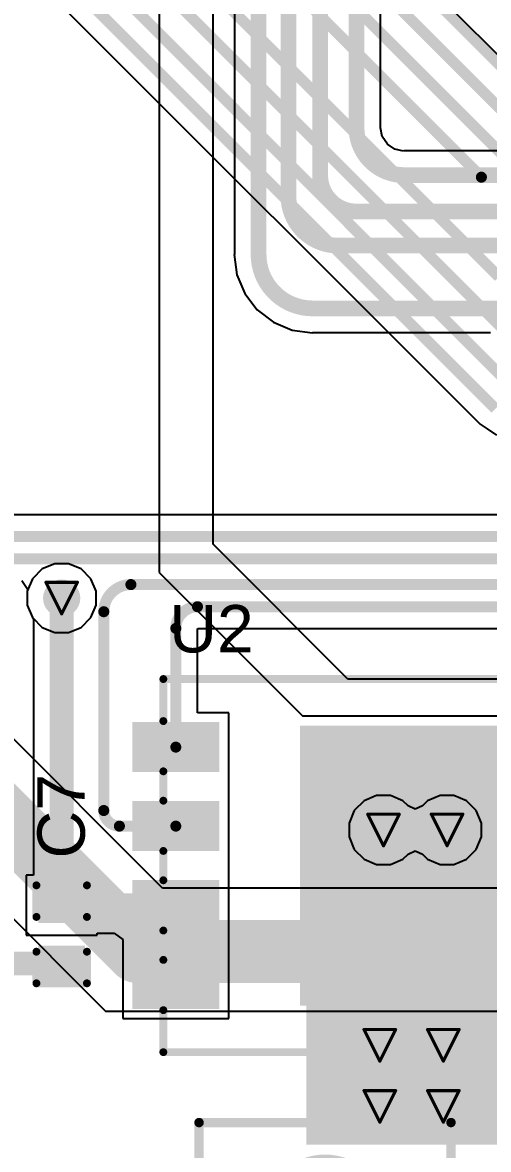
# Model space of a CAD drawing. Header units: inches. Extents: x 0 to 5359, y 0 to 5098.
# Drawn here: x 35.65 to 43.14, y 41.34 to 59.46 of the extents above; entities that cross this region are included whole.
import ezdxf

# ---------------------------------------------------------------- set-up
doc = ezdxf.new("R2010")
doc.units = ezdxf.units.IN
for name, color, linetype in [('Bottom Layer', 5, 'Continuous'), ('Drill Drawing', 1, 'Continuous'), ('Layer 1', 16, 'Continuous'), ('Layer 2', 76, 'Continuous'), ('Top Layer', 1, 'Continuous'), ('Top Overlay', 2, 'Continuous'), ('Top Paste', 8, 'Continuous'), ('Top Solder', 216, 'Continuous'), ('Via Holes', 16, 'Continuous')]:
    doc.layers.add(name, color=color, linetype=linetype)
doc.styles.add('Arial', font='', dxfattribs={"height": 0.2})
doc.styles.get('Arial').set_extended_font_data('Arial')

# ---------------------------------------------------------------- blocks, each defined once
blk = doc.blocks.new('WSON_8_EP_6_8__39')
at = {"layer": 'Top Layer'}
for points in [[(-3.2, 2.205), (-3.2, 1.605), (-4.4, 1.605), (-4.4, 2.205)], [(4.4, 2.205), (4.4, 1.605), (3.2, 1.605), (3.2, 2.205)], [(-1.7, 2.15), (1.7, 2.15), (1.7, -2.15), (-1.7, -2.15)], [(-3.2, 0.935), (-3.2, 0.335), (-4.4, 0.335), (-4.4, 0.935)], [(4.4, 0.935), (4.4, 0.335), (3.2, 0.335), (3.2, 0.935)], [(-3.2, -0.335), (-3.2, -0.935), (-4.4, -0.935), (-4.4, -0.335)], [(4.4, -0.335), (4.4, -0.935), (3.2, -0.935), (3.2, -0.335)], [(-3.2, -1.605), (-3.2, -2.205), (-4.4, -2.205), (-4.4, -1.605)], [(4.4, -1.605), (4.4, -2.205), (3.2, -2.205), (3.2, -1.605)]]:
    blk.add_hatch(color=1, dxfattribs=at).paths.add_polyline_path(points)
at = {"layer": 'Top Paste'}
for points in [[(-3.2, 2.205), (-3.2, 1.605), (-4.4, 1.605), (-4.4, 2.205)], [(4.4, 2.205), (4.4, 1.605), (3.2, 1.605), (3.2, 2.205)], [(-1.7, 2.15), (1.7, 2.15), (1.7, -2.15), (-1.7, -2.15)], [(-3.2, 0.935), (-3.2, 0.335), (-4.4, 0.335), (-4.4, 0.935)], [(4.4, 0.935), (4.4, 0.335), (3.2, 0.335), (3.2, 0.935)], [(-3.2, -0.335), (-3.2, -0.935), (-4.4, -0.935), (-4.4, -0.335)], [(4.4, -0.335), (4.4, -0.935), (3.2, -0.935), (3.2, -0.335)], [(-3.2, -1.605), (-3.2, -2.205), (-4.4, -2.205), (-4.4, -1.605)], [(4.4, -1.605), (4.4, -2.205), (3.2, -2.205), (3.2, -1.605)]]:
    blk.add_hatch(color=8, dxfattribs=at).paths.add_polyline_path(points)
at = {"layer": 'Top Solder'}
for points in [[(-3.098, 2.307), (-3.098, 1.503), (-4.502, 1.503), (-4.502, 2.307)], [(-1.801, 2.251), (1.802, 2.251), (1.802, -2.252), (-1.801, -2.252)], [(4.502, 2.307), (4.502, 1.503), (3.098, 1.503), (3.098, 2.307)], [(-3.098, 1.037), (-3.098, 0.233), (-4.501, 0.233), (-4.501, 1.037)], [(4.502, 1.037), (4.502, 0.233), (3.098, 0.233), (3.098, 1.037)], [(-3.098, -0.233), (-3.098, -1.037), (-4.501, -1.037), (-4.501, -0.233)], [(4.502, -0.233), (4.502, -1.037), (3.098, -1.037), (3.098, -0.233)], [(-3.098, -1.503), (-3.098, -2.307), (-4.502, -2.307), (-4.502, -1.503)], [(4.502, -1.503), (4.502, -2.307), (3.098, -2.307), (3.098, -1.503)]]:
    blk.add_hatch(color=216, dxfattribs=at).paths.add_polyline_path(points)
at = {"layer": 'Top Overlay'}
for points in [[(-4, 3, 0.127, 0.127, 0), (-4, 2.324, 0.127, 0.127, 0)], [(4, 3, 0.127, 0.127, 0), (-4, 3, 0.127, 0.127, 0)], [(4, 3, 0.127, 0.127, 0), (4, 2.324, 0.127, 0.127, 0)], [(-4.724, 2.083, 0.127, 0.127, 0), (-4.724, 1.829, 0.127, 0.127, 0)], [(-4.597, 1.956, 0.127, 0.127, 0), (-4.724, 2.083, 0.127, 0.127, 0)], [(-4.597, 1.956, 0.127, 0.127, 0), (-4.724, 1.829, 0.127, 0.127, 0)], [(-4, 1.516, 0.127, 0.127, 0), (-4, 1.044, 0.127, 0.127, 0)], [(4, 1.044, 0.127, 0.127, 0), (4, 1.516, 0.127, 0.127, 0)], [(-4, 0.236, 0.127, 0.127, 0), (-4, -0.236, 0.127, 0.127, 0)], [(4, 0.236, 0.127, 0.127, 0), (4, -0.236, 0.127, 0.127, 0)], [(-4, -1.044, 0.127, 0.127, 0), (-4, -1.516, 0.127, 0.127, 0)], [(4, -1.044, 0.127, 0.127, 0), (4, -1.516, 0.127, 0.127, 0)], [(-4, -2.324, 0.127, 0.127, 0), (-4, -3, 0.127, 0.127, 0)], [(4, -2.324, 0.127, 0.127, 0), (4, -3, 0.127, 0.127, 0)], [(-3.863, -3, 0.127, 0.127, 0), (-4, -3, 0.127, 0.127, 0)], [(4, -3, 0.127, 0.127, 0), (-3.863, -3, 0.127, 0.127, 0)]]:
    blk.add_lwpolyline(points, format="xyseb", dxfattribs=at)
for points in [[(-4.031, 3, 0.0635, 0.0635, 1), (-3.968, 3, 0.0635, 0.0635, 1)], [(-4.031, 3, 0.0635, 0.0635, 1), (-3.968, 3, 0.0635, 0.0635, 1)], [(3.969, 3, 0.0635, 0.0635, 1), (4.032, 3, 0.0635, 0.0635, 1)], [(3.969, 3, 0.0635, 0.0635, 1), (4.032, 3, 0.0635, 0.0635, 1)], [(-4.031, 2.324, 0.0635, 0.0635, 1), (-3.968, 2.324, 0.0635, 0.0635, 1)], [(3.969, 2.324, 0.0635, 0.0635, 1), (4.032, 2.324, 0.0635, 0.0635, 1)], [(-4.756, 2.083, 0.0635, 0.0635, 1), (-4.693, 2.083, 0.0635, 0.0635, 1)], [(-4.756, 2.083, 0.0635, 0.0635, 1), (-4.693, 2.083, 0.0635, 0.0635, 1)], [(-4.629, 1.956, 0.0635, 0.0635, 1), (-4.566, 1.956, 0.0635, 0.0635, 1)], [(-4.629, 1.956, 0.0635, 0.0635, 1), (-4.566, 1.956, 0.0635, 0.0635, 1)], [(-4.756, 1.829, 0.0635, 0.0635, 1), (-4.693, 1.829, 0.0635, 0.0635, 1)], [(-4.756, 1.829, 0.0635, 0.0635, 1), (-4.693, 1.829, 0.0635, 0.0635, 1)], [(-4.031, 1.516, 0.0635, 0.0635, 1), (-3.968, 1.516, 0.0635, 0.0635, 1)], [(3.969, 1.516, 0.0635, 0.0635, 1), (4.032, 1.516, 0.0635, 0.0635, 1)], [(-4.031, 1.044, 0.0635, 0.0635, 1), (-3.968, 1.044, 0.0635, 0.0635, 1)], [(3.969, 1.044, 0.0635, 0.0635, 1), (4.032, 1.044, 0.0635, 0.0635, 1)], [(-4.031, 0.236, 0.0635, 0.0635, 1), (-3.968, 0.236, 0.0635, 0.0635, 1)], [(3.969, 0.236, 0.0635, 0.0635, 1), (4.032, 0.236, 0.0635, 0.0635, 1)], [(-4.031, -0.236, 0.0635, 0.0635, 1), (-3.968, -0.236, 0.0635, 0.0635, 1)], [(3.969, -0.236, 0.0635, 0.0635, 1), (4.032, -0.236, 0.0635, 0.0635, 1)], [(-4.031, -1.044, 0.0635, 0.0635, 1), (-3.968, -1.044, 0.0635, 0.0635, 1)], [(3.969, -1.044, 0.0635, 0.0635, 1), (4.032, -1.044, 0.0635, 0.0635, 1)], [(-4.031, -1.516, 0.0635, 0.0635, 1), (-3.968, -1.516, 0.0635, 0.0635, 1)], [(3.969, -1.516, 0.0635, 0.0635, 1), (4.032, -1.516, 0.0635, 0.0635, 1)], [(-4.031, -2.324, 0.0635, 0.0635, 1), (-3.968, -2.324, 0.0635, 0.0635, 1)], [(3.969, -2.324, 0.0635, 0.0635, 1), (4.032, -2.324, 0.0635, 0.0635, 1)], [(-4.031, -3, 0.0635, 0.0635, 1), (-3.968, -3, 0.0635, 0.0635, 1)], [(-4.031, -3, 0.0635, 0.0635, 1), (-3.968, -3, 0.0635, 0.0635, 1)], [(-3.894, -3, 0.0635, 0.0635, 1), (-3.831, -3, 0.0635, 0.0635, 1)], [(-3.894, -3, 0.0635, 0.0635, 1), (-3.831, -3, 0.0635, 0.0635, 1)], [(3.969, -3, 0.0635, 0.0635, 1), (4.032, -3, 0.0635, 0.0635, 1)], [(3.969, -3, 0.0635, 0.0635, 1), (4.032, -3, 0.0635, 0.0635, 1)]]:
    blk.add_lwpolyline(points, format="xyseb", close=True, dxfattribs=at)
blk = doc.blocks.new('TS_1088_AR02016_60')
at = {"layer": 'Top Layer'}
for points in [[(-2.8, 0.68), (-1.57, 0.68), (-1.57, -0.68), (-2.8, -0.68)], [(1.57, 0.68), (2.8, 0.68), (2.8, -0.68), (1.57, -0.68)]]:
    blk.add_hatch(color=1, dxfattribs=at).paths.add_polyline_path(points)
at = {"layer": 'Top Paste'}
for points in [[(-2.8, 0.68), (-1.57, 0.68), (-1.57, -0.68), (-2.8, -0.68)], [(1.57, 0.68), (2.8, 0.68), (2.8, -0.68), (1.57, -0.68)]]:
    blk.add_hatch(color=8, dxfattribs=at).paths.add_polyline_path(points)
at = {"layer": 'Top Solder'}
for points in [[(-2.902, 0.782), (-1.468, 0.782), (-1.468, -0.782), (-2.902, -0.782)], [(1.468, 0.782), (2.902, 0.782), (2.902, -0.782), (1.468, -0.782)]]:
    blk.add_hatch(color=216, dxfattribs=at).paths.add_polyline_path(points)
at = {"layer": 'Top Overlay'}
for points in [[(-2.026, 1.541, 0.152, 0.152, 0), (-2.026, 0.883, 0.152, 0.152, 0)], [(2.026, 1.541, 0.152, 0.152, 0), (-2.026, 1.541, 0.152, 0.152, 0)], [(2.026, 1.541, 0.152, 0.152, 0), (2.026, 0.883, 0.152, 0.152, 0)], [(-2.026, -0.883, 0.152, 0.152, 0), (-2.026, -1.541, 0.152, 0.152, 0)], [(2.026, -0.883, 0.152, 0.152, 0), (2.026, -1.541, 0.152, 0.152, 0)], [(2.026, -1.541, 0.152, 0.152, 0), (-2.026, -1.541, 0.152, 0.152, 0)]]:
    blk.add_lwpolyline(points, format="xyseb", dxfattribs=at)
for points in [[(-2.064, 1.541, 0.0762, 0.0762, 1), (-1.988, 1.541, 0.0762, 0.0762, 1)], [(-2.064, 1.541, 0.0762, 0.0762, 1), (-1.988, 1.541, 0.0762, 0.0762, 1)], [(1.988, 1.541, 0.0762, 0.0762, 1), (2.064, 1.541, 0.0762, 0.0762, 1)], [(1.988, 1.541, 0.0762, 0.0762, 1), (2.064, 1.541, 0.0762, 0.0762, 1)], [(-2.064, 0.883, 0.0762, 0.0762, 1), (-1.988, 0.883, 0.0762, 0.0762, 1)], [(0.9, 0, 0.254, 0.254, 1), (-0.9, 0, 0.254, 0.254, 1)], [(1.988, 0.883, 0.0762, 0.0762, 1), (2.064, 0.883, 0.0762, 0.0762, 1)], [(-0.964, 0, 0.127, 0.127, 1), (-0.837, 0, 0.127, 0.127, 1)], [(0.836, 0, 0.127, 0.127, 1), (0.963, 0, 0.127, 0.127, 1)], [(-2.064, -0.883, 0.0762, 0.0762, 1), (-1.988, -0.883, 0.0762, 0.0762, 1)], [(1.988, -0.883, 0.0762, 0.0762, 1), (2.064, -0.883, 0.0762, 0.0762, 1)], [(-2.064, -1.541, 0.0762, 0.0762, 1), (-1.988, -1.541, 0.0762, 0.0762, 1)], [(-2.064, -1.541, 0.0762, 0.0762, 1), (-1.988, -1.541, 0.0762, 0.0762, 1)], [(1.988, -1.541, 0.0762, 0.0762, 1), (2.064, -1.541, 0.0762, 0.0762, 1)], [(1.988, -1.541, 0.0762, 0.0762, 1), (2.064, -1.541, 0.0762, 0.0762, 1)]]:
    blk.add_lwpolyline(points, format="xyseb", close=True, dxfattribs=at)
blk = doc.blocks.new('C___0402_357')
at = {"layer": 'Top Layer'}
for points in [[(-0.699, -0.318), (-0.699, 0.318), (-0.241, 0.318), (-0.241, -0.318)], [(0.241, -0.318), (0.241, 0.318), (0.699, 0.318), (0.699, -0.318)]]:
    blk.add_hatch(color=1, dxfattribs=at).paths.add_polyline_path(points)
at = {"layer": 'Top Paste'}
for points in [[(-0.699, -0.318), (-0.699, 0.318), (-0.241, 0.318), (-0.241, -0.318)], [(0.241, -0.318), (0.241, 0.318), (0.699, 0.318), (0.699, -0.318)]]:
    blk.add_hatch(color=8, dxfattribs=at).paths.add_polyline_path(points)
at = {"layer": 'Top Solder'}
for points in [[(-0.758, -0.377), (-0.758, 0.377), (-0.181, 0.377), (-0.181, -0.377)], [(0.181, -0.377), (0.181, 0.377), (0.758, 0.377), (0.758, -0.377)]]:
    blk.add_hatch(color=216, dxfattribs=at).paths.add_polyline_path(points)
at = {"layer": 'Top Overlay'}
for points in [[(-0.787, 0.406, 0.127, 0.127, 0), (-0.787, -0.406, 0.127, 0.127, 0)], [(-0.787, 0.406, 0.127, 0.127, 0), (-0.279, 0.406, 0.127, 0.127, 0)], [(0.279, 0.406, 0.127, 0.127, 0), (0.787, 0.406, 0.127, 0.127, 0)], [(0.787, 0.406, 0.127, 0.127, 0), (0.787, -0.406, 0.127, 0.127, 0)], [(-0.787, -0.406, 0.127, 0.127, 0), (-0.279, -0.406, 0.127, 0.127, 0)], [(0.279, -0.406, 0.127, 0.127, 0), (0.787, -0.406, 0.127, 0.127, 0)]]:
    blk.add_lwpolyline(points, format="xyseb", dxfattribs=at)
for points in [[(-0.819, 0.406, 0.0635, 0.0635, 1), (-0.756, 0.406, 0.0635, 0.0635, 1)], [(-0.819, 0.406, 0.0635, 0.0635, 1), (-0.756, 0.406, 0.0635, 0.0635, 1)], [(-0.311, 0.406, 0.0635, 0.0635, 1), (-0.248, 0.406, 0.0635, 0.0635, 1)], [(0.248, 0.406, 0.0635, 0.0635, 1), (0.311, 0.406, 0.0635, 0.0635, 1)], [(0.756, 0.406, 0.0635, 0.0635, 1), (0.819, 0.406, 0.0635, 0.0635, 1)], [(0.756, 0.406, 0.0635, 0.0635, 1), (0.819, 0.406, 0.0635, 0.0635, 1)], [(-0.819, -0.406, 0.0635, 0.0635, 1), (-0.756, -0.406, 0.0635, 0.0635, 1)], [(-0.819, -0.406, 0.0635, 0.0635, 1), (-0.756, -0.406, 0.0635, 0.0635, 1)], [(-0.311, -0.406, 0.0635, 0.0635, 1), (-0.248, -0.406, 0.0635, 0.0635, 1)], [(0.248, -0.406, 0.0635, 0.0635, 1), (0.311, -0.406, 0.0635, 0.0635, 1)], [(0.756, -0.406, 0.0635, 0.0635, 1), (0.819, -0.406, 0.0635, 0.0635, 1)], [(0.756, -0.406, 0.0635, 0.0635, 1), (0.819, -0.406, 0.0635, 0.0635, 1)]]:
    blk.add_lwpolyline(points, format="xyseb", close=True, dxfattribs=at)

msp = doc.modelspace()

# ---------------------------------------------------------------- hatches: boundary and pattern name
at = {"layer": 'Bottom Layer'}
h = msp.add_hatch(color=5, dxfattribs=at)
edge = h.paths.add_edge_path()
edge.add_arc((36.279, 50.201), 0.3, 0, 360)
h = msp.add_hatch(color=5, dxfattribs=at)
edge = h.paths.add_edge_path()
edge.add_arc((41.455, 46.473), 0.3, 0, 360)
h = msp.add_hatch(color=5, dxfattribs=at)
edge = h.paths.add_edge_path()
edge.add_arc((42.478, 46.473), 0.3, 0, 360)
h = msp.add_hatch(color=5, dxfattribs=at)
edge = h.paths.add_edge_path()
edge.add_arc((41.396, 43.01), 0.3, 0, 360)
h = msp.add_hatch(color=5, dxfattribs=at)
edge = h.paths.add_edge_path()
edge.add_arc((42.418, 43.01), 0.3, 0, 360)
h = msp.add_hatch(color=5, dxfattribs=at)
edge = h.paths.add_edge_path()
edge.add_arc((41.396, 42.028), 0.3, 0, 360)
h = msp.add_hatch(color=5, dxfattribs=at)
edge = h.paths.add_edge_path()
edge.add_arc((42.418, 42.028), 0.3, 0, 360)
at = {"layer": 'Layer 1'}
h = msp.add_hatch(color=16, dxfattribs=at)
edge = h.paths.add_edge_path()
edge.add_arc((36.279, 50.201), 0.3, 0, 360)
h = msp.add_hatch(color=16, dxfattribs=at)
edge = h.paths.add_edge_path()
edge.add_arc((41.455, 46.473), 0.3, 0, 360)
h = msp.add_hatch(color=16, dxfattribs=at)
edge = h.paths.add_edge_path()
edge.add_arc((42.478, 46.473), 0.3, 0, 360)
h = msp.add_hatch(color=16, dxfattribs=at)
edge = h.paths.add_edge_path()
edge.add_arc((41.396, 43.01), 0.3, 0, 360)
h = msp.add_hatch(color=16, dxfattribs=at)
edge = h.paths.add_edge_path()
edge.add_arc((42.418, 43.01), 0.3, 0, 360)
h = msp.add_hatch(color=16, dxfattribs=at)
edge = h.paths.add_edge_path()
edge.add_arc((41.396, 42.028), 0.3, 0, 360)
h = msp.add_hatch(color=16, dxfattribs=at)
edge = h.paths.add_edge_path()
edge.add_arc((42.418, 42.028), 0.3, 0, 360)
at = {"layer": 'Layer 2'}
h = msp.add_hatch(color=76, dxfattribs=at)
edge = h.paths.add_edge_path()
edge.add_arc((36.279, 50.201), 0.3, 0, 360)
h = msp.add_hatch(color=76, dxfattribs=at)
edge = h.paths.add_edge_path()
edge.add_arc((41.455, 46.473), 0.3, 0, 360)
h = msp.add_hatch(color=76, dxfattribs=at)
edge = h.paths.add_edge_path()
edge.add_arc((42.478, 46.473), 0.3, 0, 360)
h = msp.add_hatch(color=76, dxfattribs=at)
edge = h.paths.add_edge_path()
edge.add_arc((41.396, 43.01), 0.3, 0, 360)
h = msp.add_hatch(color=76, dxfattribs=at)
edge = h.paths.add_edge_path()
edge.add_arc((42.418, 43.01), 0.3, 0, 360)
h = msp.add_hatch(color=76, dxfattribs=at)
edge = h.paths.add_edge_path()
edge.add_arc((41.396, 42.028), 0.3, 0, 360)
h = msp.add_hatch(color=76, dxfattribs=at)
edge = h.paths.add_edge_path()
edge.add_arc((42.418, 42.028), 0.3, 0, 360)
at = {"layer": 'Top Layer'}
h = msp.add_hatch(color=1, dxfattribs=at)
edge = h.paths.add_edge_path()
edge.add_arc((36.279, 50.201), 0.3, 0, 360)
msp.add_hatch(color=1, dxfattribs=at).paths.add_polyline_path([(40.215, 41.415), (43.615, 41.415), (43.615, 48.05), (40.215, 48.05)])
h = msp.add_hatch(color=1, dxfattribs=at)
edge = h.paths.add_edge_path()
edge.add_arc((41.455, 46.473), 0.3, 0, 360)
h = msp.add_hatch(color=1, dxfattribs=at)
edge = h.paths.add_edge_path()
edge.add_arc((42.478, 46.473), 0.3, 0, 360)
h = msp.add_hatch(color=1, dxfattribs=at)
edge = h.paths.add_edge_path()
edge.add_arc((41.396, 43.01), 0.3, 0, 360)
h = msp.add_hatch(color=1, dxfattribs=at)
edge = h.paths.add_edge_path()
edge.add_arc((42.418, 43.01), 0.3, 0, 360)
h = msp.add_hatch(color=1, dxfattribs=at)
edge = h.paths.add_edge_path()
edge.add_arc((41.396, 42.028), 0.3, 0, 360)
h = msp.add_hatch(color=1, dxfattribs=at)
edge = h.paths.add_edge_path()
edge.add_arc((42.418, 42.028), 0.3, 0, 360)
at = {"layer": 'Top Overlay'}
h = msp.add_hatch(color=2, dxfattribs=at)
edge = h.paths.add_edge_path()
edge.add_arc((37.674, 47.996), 0.0286, 90, 180)
edge.add_line((37.645, 47.996), (37.645, 47.614))
edge.add_arc((37.674, 47.614), 0.0286, 180, 270)
edge.add_line((37.674, 47.585), (38.556, 47.585))
edge.add_arc((38.556, 47.614), 0.0286, 270, 360)
edge.add_line((38.585, 47.614), (38.585, 47.996))
edge.add_arc((38.556, 47.996), 0.0286, 0, 90)
edge.add_line((38.556, 48.025), (37.674, 48.025))
at = {"layer": 'Via Holes'}
h = msp.add_hatch(color=7, dxfattribs=at)
edge = h.paths.add_edge_path()
edge.add_arc((36.279, 50.201), 0.15, 0, 360)
h = msp.add_hatch(color=7, dxfattribs=at)
edge = h.paths.add_edge_path()
edge.add_arc((41.455, 46.473), 0.15, 0, 360)
h = msp.add_hatch(color=7, dxfattribs=at)
edge = h.paths.add_edge_path()
edge.add_arc((42.478, 46.473), 0.15, 0, 360)
h = msp.add_hatch(color=7, dxfattribs=at)
edge = h.paths.add_edge_path()
edge.add_arc((41.396, 43.01), 0.15, 0, 360)
h = msp.add_hatch(color=7, dxfattribs=at)
edge = h.paths.add_edge_path()
edge.add_arc((42.418, 43.01), 0.15, 0, 360)
h = msp.add_hatch(color=7, dxfattribs=at)
edge = h.paths.add_edge_path()
edge.add_arc((41.396, 42.028), 0.15, 0, 360)
h = msp.add_hatch(color=7, dxfattribs=at)
edge = h.paths.add_edge_path()
edge.add_arc((42.418, 42.028), 0.15, 0, 360)

# ---------------------------------------------------------------- linework, layer by layer
at = {"layer": 'Bottom Layer'}
for p, q in [((39.058, 73.713), (39.058, 55.728)), ((41.409, 57.766), (41.409, 71.272)), ((41.408, 57.761), (41.409, 57.766)), ((41.436, 57.622), (41.408, 57.761)), ((41.518, 57.5), (41.436, 57.622)), ((41.64, 57.418), (41.518, 57.5)), ((41.779, 57.391), (41.64, 57.418)), ((41.784, 57.392), (41.779, 57.391)), ((44.63, 57.392), (41.784, 57.392)), ((39.058, 55.728), (39.054, 55.728)), ((39.054, 55.728), (39.097, 55.402)), ((39.097, 55.402), (39.223, 55.098)), ((39.223, 55.098), (39.423, 54.837)), ((39.423, 54.837), (39.684, 54.637)), ((39.684, 54.637), (39.988, 54.512)), ((39.988, 54.512), (40.313, 54.469)), ((40.313, 54.469), (40.313, 54.472)), ((40.313, 54.472), (43.179, 54.472)), ((36.169, 50.755), (35.965, 50.67)), ((36.389, 50.755), (36.169, 50.755)), ((36.593, 50.67), (36.389, 50.755)), ((35.965, 50.67), (35.81, 50.514)), ((36.749, 50.514), (36.593, 50.67)), ((35.81, 50.514), (35.725, 50.311)), ((36.833, 50.311), (36.749, 50.514)), ((35.725, 50.311), (35.725, 50.09)), ((36.833, 50.09), (36.833, 50.311)), ((35.725, 50.09), (35.81, 49.887)), ((36.749, 49.887), (36.833, 50.09)), ((35.81, 49.887), (35.965, 49.731)), ((36.593, 49.731), (36.749, 49.887)), ((35.965, 49.731), (36.169, 49.647)), ((36.389, 49.647), (36.593, 49.731)), ((36.169, 49.647), (36.389, 49.647))]:
    msp.add_line(p, q, dxfattribs=at)
for points in [[(39.446, 55.728, 0.254, 0.254, 0), (39.446, 73.713, 0.254, 0.254, 0)], [(39.926, 56.67, 0.254, 0.254, 0), (39.926, 72.477, 0.254, 0.254, 0)], [(40.437, 56.998, 0.254, 0.254, 0), (40.437, 71.855, 0.254, 0.254, 0)], [(41.021, 57.766, 0.254, 0.254, 0), (41.021, 71.272, 0.254, 0.254, 0)], [(41.784, 57.003, 0.254, 0.254, -0.414214), (41.021, 57.766, 0.254, 0.254, 0)], [(41.017, 56.418, 0.254, 0.254, -0.414214), (40.437, 56.998, 0.254, 0.254, 0)], [(41.784, 57.003, 0.254, 0.254, 0), (44.63, 57.003, 0.254, 0.254, 0)], [(40.726, 55.87, 0.254, 0.254, -0.414214), (39.926, 56.67, 0.254, 0.254, 0)], [(41.017, 56.418, 0.254, 0.254, 0), (43.748, 56.418, 0.254, 0.254, 0)], [(40.726, 55.87, 0.254, 0.254, 0), (44.428, 55.87, 0.254, 0.254, 0)], [(40.313, 54.86, 0.254, 0.254, -0.414214), (39.446, 55.728, 0.254, 0.254, 0)], [(40.313, 54.86, 0.254, 0.254, 0), (44.428, 54.86, 0.254, 0.254, 0)]]:
    msp.add_lwpolyline(points, format="xyseb", dxfattribs=at)
for points in [[(40.958, 57.766, 0.127, 0.127, 1), (41.084, 57.766, 0.127, 0.127, 1)], [(40.958, 57.766, 0.127, 0.127, 1), (41.084, 57.766, 0.127, 0.127, 1)], [(40.373, 56.998, 0.127, 0.127, 1), (40.5, 56.998, 0.127, 0.127, 1)], [(40.373, 56.998, 0.127, 0.127, 1), (40.5, 56.998, 0.127, 0.127, 1)], [(41.72, 57.003, 0.127, 0.127, 1), (41.847, 57.003, 0.127, 0.127, 1)], [(41.72, 57.003, 0.127, 0.127, 1), (41.847, 57.003, 0.127, 0.127, 1)], [(39.863, 56.67, 0.127, 0.127, 1), (39.99, 56.67, 0.127, 0.127, 1)], [(39.863, 56.67, 0.127, 0.127, 1), (39.99, 56.67, 0.127, 0.127, 1)], [(40.953, 56.418, 0.127, 0.127, 1), (41.08, 56.418, 0.127, 0.127, 1)], [(40.953, 56.418, 0.127, 0.127, 1), (41.08, 56.418, 0.127, 0.127, 1)], [(40.663, 55.87, 0.127, 0.127, 1), (40.79, 55.87, 0.127, 0.127, 1)], [(40.663, 55.87, 0.127, 0.127, 1), (40.79, 55.87, 0.127, 0.127, 1)], [(39.383, 55.728, 0.127, 0.127, 1), (39.51, 55.728, 0.127, 0.127, 1)], [(39.383, 55.728, 0.127, 0.127, 1), (39.51, 55.728, 0.127, 0.127, 1)], [(40.25, 54.86, 0.127, 0.127, 1), (40.377, 54.86, 0.127, 0.127, 1)], [(40.25, 54.86, 0.127, 0.127, 1), (40.377, 54.86, 0.127, 0.127, 1)]]:
    msp.add_lwpolyline(points, format="xyseb", close=True, dxfattribs=at)
at = {"layer": 'Drill Drawing'}
for points in [[(36.025, 50.455, 0.0508, 0.0508, 0), (36.533, 50.455, 0.0508, 0.0508, 0)], [(36.025, 50.455, 0.0508, 0.0508, 0), (36.279, 49.947, 0.0508, 0.0508, 0)], [(36.279, 49.947, 0.0508, 0.0508, 0), (36.533, 50.455, 0.0508, 0.0508, 0)], [(41.201, 46.727, 0.0508, 0.0508, 0), (41.709, 46.727, 0.0508, 0.0508, 0)], [(41.201, 46.727, 0.0508, 0.0508, 0), (41.455, 46.219, 0.0508, 0.0508, 0)], [(41.455, 46.219, 0.0508, 0.0508, 0), (41.709, 46.727, 0.0508, 0.0508, 0)], [(42.224, 46.727, 0.0508, 0.0508, 0), (42.732, 46.727, 0.0508, 0.0508, 0)], [(42.224, 46.727, 0.0508, 0.0508, 0), (42.478, 46.219, 0.0508, 0.0508, 0)], [(42.478, 46.219, 0.0508, 0.0508, 0), (42.732, 46.727, 0.0508, 0.0508, 0)], [(41.142, 43.264, 0.0508, 0.0508, 0), (41.65, 43.264, 0.0508, 0.0508, 0)], [(41.142, 43.264, 0.0508, 0.0508, 0), (41.396, 42.756, 0.0508, 0.0508, 0)], [(41.396, 42.756, 0.0508, 0.0508, 0), (41.65, 43.264, 0.0508, 0.0508, 0)], [(42.164, 43.264, 0.0508, 0.0508, 0), (42.672, 43.264, 0.0508, 0.0508, 0)], [(42.164, 43.264, 0.0508, 0.0508, 0), (42.418, 42.756, 0.0508, 0.0508, 0)], [(42.418, 42.756, 0.0508, 0.0508, 0), (42.672, 43.264, 0.0508, 0.0508, 0)], [(41.142, 42.282, 0.0508, 0.0508, 0), (41.65, 42.282, 0.0508, 0.0508, 0)], [(41.142, 42.282, 0.0508, 0.0508, 0), (41.396, 41.774, 0.0508, 0.0508, 0)], [(41.396, 41.774, 0.0508, 0.0508, 0), (41.65, 42.282, 0.0508, 0.0508, 0)], [(42.164, 42.282, 0.0508, 0.0508, 0), (42.672, 42.282, 0.0508, 0.0508, 0)], [(42.164, 42.282, 0.0508, 0.0508, 0), (42.418, 41.774, 0.0508, 0.0508, 0)], [(42.418, 41.774, 0.0508, 0.0508, 0), (42.672, 42.282, 0.0508, 0.0508, 0)]]:
    msp.add_lwpolyline(points, format="xyseb", dxfattribs=at)
for points in [[(36.013, 50.455, 0.0254, 0.0254, 1), (36.038, 50.455, 0.0254, 0.0254, 1)], [(36.013, 50.455, 0.0254, 0.0254, 1), (36.038, 50.455, 0.0254, 0.0254, 1)], [(36.521, 50.455, 0.0254, 0.0254, 1), (36.546, 50.455, 0.0254, 0.0254, 1)], [(36.521, 50.455, 0.0254, 0.0254, 1), (36.546, 50.455, 0.0254, 0.0254, 1)], [(36.267, 49.947, 0.0254, 0.0254, 1), (36.292, 49.947, 0.0254, 0.0254, 1)], [(36.267, 49.947, 0.0254, 0.0254, 1), (36.292, 49.947, 0.0254, 0.0254, 1)], [(41.189, 46.727, 0.0254, 0.0254, 1), (41.214, 46.727, 0.0254, 0.0254, 1)], [(41.189, 46.727, 0.0254, 0.0254, 1), (41.214, 46.727, 0.0254, 0.0254, 1)], [(41.697, 46.727, 0.0254, 0.0254, 1), (41.722, 46.727, 0.0254, 0.0254, 1)], [(41.697, 46.727, 0.0254, 0.0254, 1), (41.722, 46.727, 0.0254, 0.0254, 1)], [(42.211, 46.727, 0.0254, 0.0254, 1), (42.236, 46.727, 0.0254, 0.0254, 1)], [(42.211, 46.727, 0.0254, 0.0254, 1), (42.236, 46.727, 0.0254, 0.0254, 1)], [(42.719, 46.727, 0.0254, 0.0254, 1), (42.744, 46.727, 0.0254, 0.0254, 1)], [(42.719, 46.727, 0.0254, 0.0254, 1), (42.744, 46.727, 0.0254, 0.0254, 1)], [(41.443, 46.219, 0.0254, 0.0254, 1), (41.468, 46.219, 0.0254, 0.0254, 1)], [(41.443, 46.219, 0.0254, 0.0254, 1), (41.468, 46.219, 0.0254, 0.0254, 1)], [(42.465, 46.219, 0.0254, 0.0254, 1), (42.49, 46.219, 0.0254, 0.0254, 1)], [(42.465, 46.219, 0.0254, 0.0254, 1), (42.49, 46.219, 0.0254, 0.0254, 1)], [(41.129, 43.264, 0.0254, 0.0254, 1), (41.155, 43.264, 0.0254, 0.0254, 1)], [(41.129, 43.264, 0.0254, 0.0254, 1), (41.155, 43.264, 0.0254, 0.0254, 1)], [(41.637, 43.264, 0.0254, 0.0254, 1), (41.663, 43.264, 0.0254, 0.0254, 1)], [(41.637, 43.264, 0.0254, 0.0254, 1), (41.663, 43.264, 0.0254, 0.0254, 1)], [(42.152, 43.264, 0.0254, 0.0254, 1), (42.177, 43.264, 0.0254, 0.0254, 1)], [(42.152, 43.264, 0.0254, 0.0254, 1), (42.177, 43.264, 0.0254, 0.0254, 1)], [(42.66, 43.264, 0.0254, 0.0254, 1), (42.685, 43.264, 0.0254, 0.0254, 1)], [(42.66, 43.264, 0.0254, 0.0254, 1), (42.685, 43.264, 0.0254, 0.0254, 1)], [(41.383, 42.756, 0.0254, 0.0254, 1), (41.409, 42.756, 0.0254, 0.0254, 1)], [(41.383, 42.756, 0.0254, 0.0254, 1), (41.409, 42.756, 0.0254, 0.0254, 1)], [(42.406, 42.756, 0.0254, 0.0254, 1), (42.431, 42.756, 0.0254, 0.0254, 1)], [(42.406, 42.756, 0.0254, 0.0254, 1), (42.431, 42.756, 0.0254, 0.0254, 1)], [(41.129, 42.282, 0.0254, 0.0254, 1), (41.155, 42.282, 0.0254, 0.0254, 1)], [(41.129, 42.282, 0.0254, 0.0254, 1), (41.155, 42.282, 0.0254, 0.0254, 1)], [(41.637, 42.282, 0.0254, 0.0254, 1), (41.663, 42.282, 0.0254, 0.0254, 1)], [(41.637, 42.282, 0.0254, 0.0254, 1), (41.663, 42.282, 0.0254, 0.0254, 1)], [(42.152, 42.282, 0.0254, 0.0254, 1), (42.177, 42.282, 0.0254, 0.0254, 1)], [(42.152, 42.282, 0.0254, 0.0254, 1), (42.177, 42.282, 0.0254, 0.0254, 1)], [(42.66, 42.282, 0.0254, 0.0254, 1), (42.685, 42.282, 0.0254, 0.0254, 1)], [(42.66, 42.282, 0.0254, 0.0254, 1), (42.685, 42.282, 0.0254, 0.0254, 1)], [(41.383, 41.774, 0.0254, 0.0254, 1), (41.409, 41.774, 0.0254, 0.0254, 1)], [(41.383, 41.774, 0.0254, 0.0254, 1), (41.409, 41.774, 0.0254, 0.0254, 1)], [(42.406, 41.774, 0.0254, 0.0254, 1), (42.431, 41.774, 0.0254, 0.0254, 1)], [(42.406, 41.774, 0.0254, 0.0254, 1), (42.431, 41.774, 0.0254, 0.0254, 1)]]:
    msp.add_lwpolyline(points, format="xyseb", close=True, dxfattribs=at)
at = {"layer": 'Layer 1'}
for p, q in [((36.169, 50.755), (35.965, 50.67)), ((36.389, 50.755), (36.169, 50.755)), ((36.593, 50.67), (36.389, 50.755)), ((35.965, 50.67), (35.81, 50.514)), ((36.749, 50.514), (36.593, 50.67)), ((35.81, 50.514), (35.725, 50.311)), ((36.833, 50.311), (36.749, 50.514)), ((35.725, 50.311), (35.725, 50.09)), ((36.833, 50.09), (36.833, 50.311)), ((35.725, 50.09), (35.81, 49.887)), ((36.749, 49.887), (36.833, 50.09)), ((35.81, 49.887), (35.965, 49.731)), ((36.593, 49.731), (36.749, 49.887)), ((35.965, 49.731), (36.169, 49.647)), ((36.389, 49.647), (36.593, 49.731)), ((36.169, 49.647), (36.389, 49.647))]:
    msp.add_line(p, q, dxfattribs=at)
at = {"layer": 'Layer 2'}
for p, q in [((37.846, 80.848), (37.846, 50.614)), ((38.718, 51.067), (38.718, 76.557)), ((42.316, 59.913), (48.376, 53.853)), ((40.884, 48.9), (38.718, 51.067)), ((37.846, 50.614), (40.15, 48.311)), ((37.902, 45.537), (34.078, 49.361)), ((31.775, 48.771), (36.985, 43.561)), ((47.343, 48.9), (40.884, 48.9)), ((40.15, 48.311), (47.29, 48.311)), ((41.142, 46.943), (40.986, 46.787)), ((41.345, 47.027), (41.142, 46.943)), ((41.566, 47.027), (41.345, 47.027)), ((41.769, 46.943), (41.566, 47.027)), ((41.85, 46.862), (41.769, 46.943)), ((42.164, 46.943), (42.083, 46.862)), ((42.367, 47.027), (42.164, 46.943)), ((42.588, 47.027), (42.367, 47.027)), ((42.791, 46.943), (42.588, 47.027)), ((42.947, 46.787), (42.791, 46.943)), ((40.986, 46.787), (40.901, 46.584)), ((41.966, 46.807), (41.85, 46.862)), ((42.083, 46.862), (41.966, 46.807)), ((43.032, 46.584), (42.947, 46.787)), ((40.901, 46.584), (40.901, 46.363)), ((43.032, 46.363), (43.032, 46.584)), ((40.901, 46.363), (40.986, 46.16)), ((42.947, 46.16), (43.032, 46.363)), ((40.986, 46.16), (41.142, 46.004)), ((41.769, 46.004), (41.85, 46.085)), ((41.85, 46.085), (41.966, 46.14)), ((41.966, 46.14), (42.083, 46.085)), ((42.083, 46.085), (42.164, 46.004)), ((42.791, 46.004), (42.947, 46.16)), ((41.142, 46.004), (41.345, 45.919)), ((41.345, 45.919), (41.566, 45.919)), ((41.566, 45.919), (41.769, 46.004)), ((42.164, 46.004), (42.367, 45.919)), ((42.367, 45.919), (42.588, 45.919)), ((42.588, 45.919), (42.791, 46.004)), ((47.31, 45.537), (37.902, 45.537)), ((36.985, 43.561), (58.518, 43.561))]:
    msp.add_line(p, q, dxfattribs=at)
for points in [[(33.007, 49.012, 1.016, 1.016, 0), (37.499, 44.52, 1.016, 1.016, 0)], [(37.499, 44.52, 1.016, 1.016, 0), (58.167, 44.52, 1.016, 1.016, 0)]]:
    msp.add_lwpolyline(points, format="xyseb", dxfattribs=at)
msp.add_lwpolyline([(37.245, 44.52, 0.508, 0.508, 1), (37.753, 44.52, 0.508, 0.508, 1)], format="xyseb", close=True, dxfattribs=at)
msp.add_lwpolyline([(37.245, 44.52, 0.508, 0.508, 1), (37.753, 44.52, 0.508, 0.508, 1)], format="xyseb", close=True, dxfattribs=at)
at = {"layer": 'Top Layer'}
for p, q in [((36.321, 59.684), (43.008, 52.998)), ((43.008, 52.998), (43.121, 52.922)), ((43.121, 52.922), (43.121, 52.922)), ((43.121, 52.922), (43.272, 52.82)), ((45.75, 51.541), (33.678, 51.541)), ((35.638, 50.486), (35.736, 50.338)), ((35.736, 50.338), (35.725, 50.311)), ((35.725, 50.311), (35.725, 50.09)), ((35.725, 50.09), (35.81, 49.887)), ((35.81, 49.887), (35.826, 49.87)), ((35.826, 49.87), (35.826, 45.748)), ((38.465, 49.708), (38.469, 49.71)), ((38.465, 48.359), (38.465, 49.708)), ((38.469, 49.71), (38.471, 49.714)), ((38.471, 49.714), (47.464, 49.714)), ((38.969, 48.359), (38.465, 48.359)), ((38.969, 47.251), (38.969, 48.359)), ((38.969, 47.089), (38.969, 47.251)), ((38.969, 47.251), (38.969, 47.251)), ((38.969, 45.981), (38.969, 47.089)), ((38.969, 47.089), (38.969, 47.089)), ((38.969, 45.819), (38.969, 45.981)), ((38.969, 45.981), (38.969, 45.981)), ((35.826, 45.748), (35.708, 45.748)), ((35.708, 45.748), (35.708, 44.782)), ((38.969, 44.711), (38.969, 45.819)), ((38.969, 45.819), (38.969, 45.819)), ((35.708, 44.782), (36.851, 44.782)), ((36.851, 44.782), (36.851, 44.812)), ((36.851, 44.812), (37.125, 44.812)), ((37.125, 44.812), (37.261, 44.711)), ((37.261, 44.711), (37.261, 44.549)), ((38.969, 44.549), (38.969, 44.711)), ((38.969, 44.711), (38.969, 44.711)), ((37.261, 44.549), (37.261, 44.549)), ((37.261, 44.549), (37.261, 43.441)), ((38.969, 43.441), (38.969, 44.549)), ((38.969, 44.549), (38.969, 44.549)), ((37.261, 43.441), (38.969, 43.441))]:
    msp.add_line(p, q, dxfattribs=at)
for points in [[(38.35, 63.75, 0.178, 0.178, 0), (44.053, 58.047, 0.178, 0.178, 0)], [(38.2, 63.2, 0.178, 0.178, 0), (43.719, 57.681, 0.178, 0.178, 0)], [(38.013, 62.687, 0.178, 0.178, 0), (43.374, 57.326, 0.178, 0.178, 0)], [(37.849, 62.151, 0.178, 0.178, 0), (43.03, 56.97, 0.178, 0.178, 0)], [(37.023, 61.656, 0.178, 0.178, 0), (43.311, 55.368, 0.178, 0.178, 0)], [(36.764, 61.141, 0.178, 0.178, 0), (43.776, 54.129, 0.178, 0.178, 0)], [(36.521, 60.604, 0.178, 0.178, 0), (43.525, 53.601, 0.178, 0.178, 0)], [(36.466, 60.034, 0.178, 0.178, 0), (43.255, 53.245, 0.178, 0.178, 0)], [(43.03, 56.97, 0.178, 0.178, 0), (45.451, 56.97, 0.178, 0.178, 0)], [(33.678, 51.191, 0.178, 0.178, 0), (45.895, 51.191, 0.178, 0.178, 0)], [(33.312, 50.835, 0.178, 0.178, 0), (46.104, 50.835, 0.178, 0.178, 0)], [(36.279, 45.265, 0.381, 0.381, 0), (36.279, 50.201, 0.381, 0.381, 0)], [(36.957, 49.983, 0.178, 0.178, -0.414214), (37.392, 50.419, 0.178, 0.178, 0)], [(37.392, 50.419, 0.178, 0.178, 0), (47.951, 50.419, 0.178, 0.178, 0)], [(36.957, 46.786, 0.178, 0.178, 0), (36.957, 49.983, 0.178, 0.178, 0)], [(38.115, 49.715, 0.178, 0.178, -0.414214), (38.463, 50.063, 0.178, 0.178, 0)], [(38.463, 50.063, 0.178, 0.178, 0), (48.727, 50.063, 0.178, 0.178, 0)], [(38.115, 47.805, 0.178, 0.178, 0), (38.115, 49.715, 0.178, 0.178, 0)], [(41.915, 46.296, 0.381, 0.381, 0), (43.424, 47.805, 0.381, 0.381, 0)], [(37.207, 46.535, 0.178, 0.178, -0.414214), (36.957, 46.786, 0.178, 0.178, 0)], [(37.207, 46.535, 0.178, 0.178, 0), (38.115, 46.535, 0.178, 0.178, 0)], [(41.915, 45.9, 0.381, 0.381, 0), (41.915, 46.296, 0.381, 0.381, 0)], [(36.5, 45.303, 0.381, 0.381, 0), (36.538, 45.265, 0.381, 0.381, 0)], [(38.115, 43.995, 0.508, 0.508, 0), (38.115, 45.265, 0.508, 0.508, 0)], [(36.538, 45.265, 0.381, 0.381, 0), (38.115, 45.265, 0.381, 0.381, 0)], [(35.238, 44.325, 0.381, 0.381, 0), (36.279, 44.325, 0.381, 0.381, 0)]]:
    msp.add_lwpolyline(points, format="xyseb", dxfattribs=at)
for points in [[(42.986, 56.97, 0.0889, 0.0889, 1), (43.074, 56.97, 0.0889, 0.0889, 1)], [(42.986, 56.97, 0.0889, 0.0889, 1), (43.074, 56.97, 0.0889, 0.0889, 1)], [(36.184, 50.201, 0.191, 0.191, 1), (36.375, 50.201, 0.191, 0.191, 1)], [(37.348, 50.419, 0.0889, 0.0889, 1), (37.437, 50.419, 0.0889, 0.0889, 1)], [(37.348, 50.419, 0.0889, 0.0889, 1), (37.437, 50.419, 0.0889, 0.0889, 1)], [(36.912, 49.983, 0.0889, 0.0889, 1), (37.001, 49.983, 0.0889, 0.0889, 1)], [(36.912, 49.983, 0.0889, 0.0889, 1), (37.001, 49.983, 0.0889, 0.0889, 1)], [(38.419, 50.063, 0.0889, 0.0889, 1), (38.508, 50.063, 0.0889, 0.0889, 1)], [(38.419, 50.063, 0.0889, 0.0889, 1), (38.508, 50.063, 0.0889, 0.0889, 1)], [(38.071, 49.715, 0.0889, 0.0889, 1), (38.159, 49.715, 0.0889, 0.0889, 1)], [(38.071, 49.715, 0.0889, 0.0889, 1), (38.159, 49.715, 0.0889, 0.0889, 1)], [(38.071, 47.805, 0.0889, 0.0889, 1), (38.159, 47.805, 0.0889, 0.0889, 1)], [(36.912, 46.786, 0.0889, 0.0889, 1), (37.001, 46.786, 0.0889, 0.0889, 1)], [(36.912, 46.786, 0.0889, 0.0889, 1), (37.001, 46.786, 0.0889, 0.0889, 1)], [(37.163, 46.535, 0.0889, 0.0889, 1), (37.252, 46.535, 0.0889, 0.0889, 1)], [(37.163, 46.535, 0.0889, 0.0889, 1), (37.252, 46.535, 0.0889, 0.0889, 1)], [(38.071, 46.535, 0.0889, 0.0889, 1), (38.159, 46.535, 0.0889, 0.0889, 1)], [(41.819, 46.296, 0.191, 0.191, 1), (42.01, 46.296, 0.191, 0.191, 1)], [(41.819, 46.296, 0.191, 0.191, 1), (42.01, 46.296, 0.191, 0.191, 1)], [(41.819, 45.9, 0.191, 0.191, 1), (42.01, 45.9, 0.191, 0.191, 1)], [(36.405, 45.303, 0.191, 0.191, 1), (36.595, 45.303, 0.191, 0.191, 1)], [(37.988, 45.265, 0.254, 0.254, 1), (38.242, 45.265, 0.254, 0.254, 1)], [(36.184, 45.265, 0.191, 0.191, 1), (36.375, 45.265, 0.191, 0.191, 1)], [(36.443, 45.265, 0.191, 0.191, 1), (36.633, 45.265, 0.191, 0.191, 1)], [(36.443, 45.265, 0.191, 0.191, 1), (36.633, 45.265, 0.191, 0.191, 1)], [(38.02, 45.265, 0.191, 0.191, 1), (38.21, 45.265, 0.191, 0.191, 1)], [(36.184, 44.325, 0.191, 0.191, 1), (36.375, 44.325, 0.191, 0.191, 1)], [(37.988, 43.995, 0.254, 0.254, 1), (38.242, 43.995, 0.254, 0.254, 1)]]:
    msp.add_lwpolyline(points, format="xyseb", close=True, dxfattribs=at)

# ---------------------------------------------------------------- block references
for name, p, rotation in [('WSON_8_EP_6_8__39', (41.915, 45.9), 180), ('C___0402_357', (36.279, 44.795), 90), ('TS_1088_AR02016_60', (40.515, 40.227), 180)]:
    msp.add_blockref(name, p, dxfattribs=dict(rotation=rotation))

# ---------------------------------------------------------------- texts
at = {"layer": 'Top Overlay', "style": 'Arial'}
msp.add_text('U2', height=0.762, dxfattribs=at).set_placement((38.008, 49.328))
msp.add_text('C7', height=0.762, rotation=90, dxfattribs=at).set_placement((36.651, 46.014))

doc.saveas('drawing.dxf')
